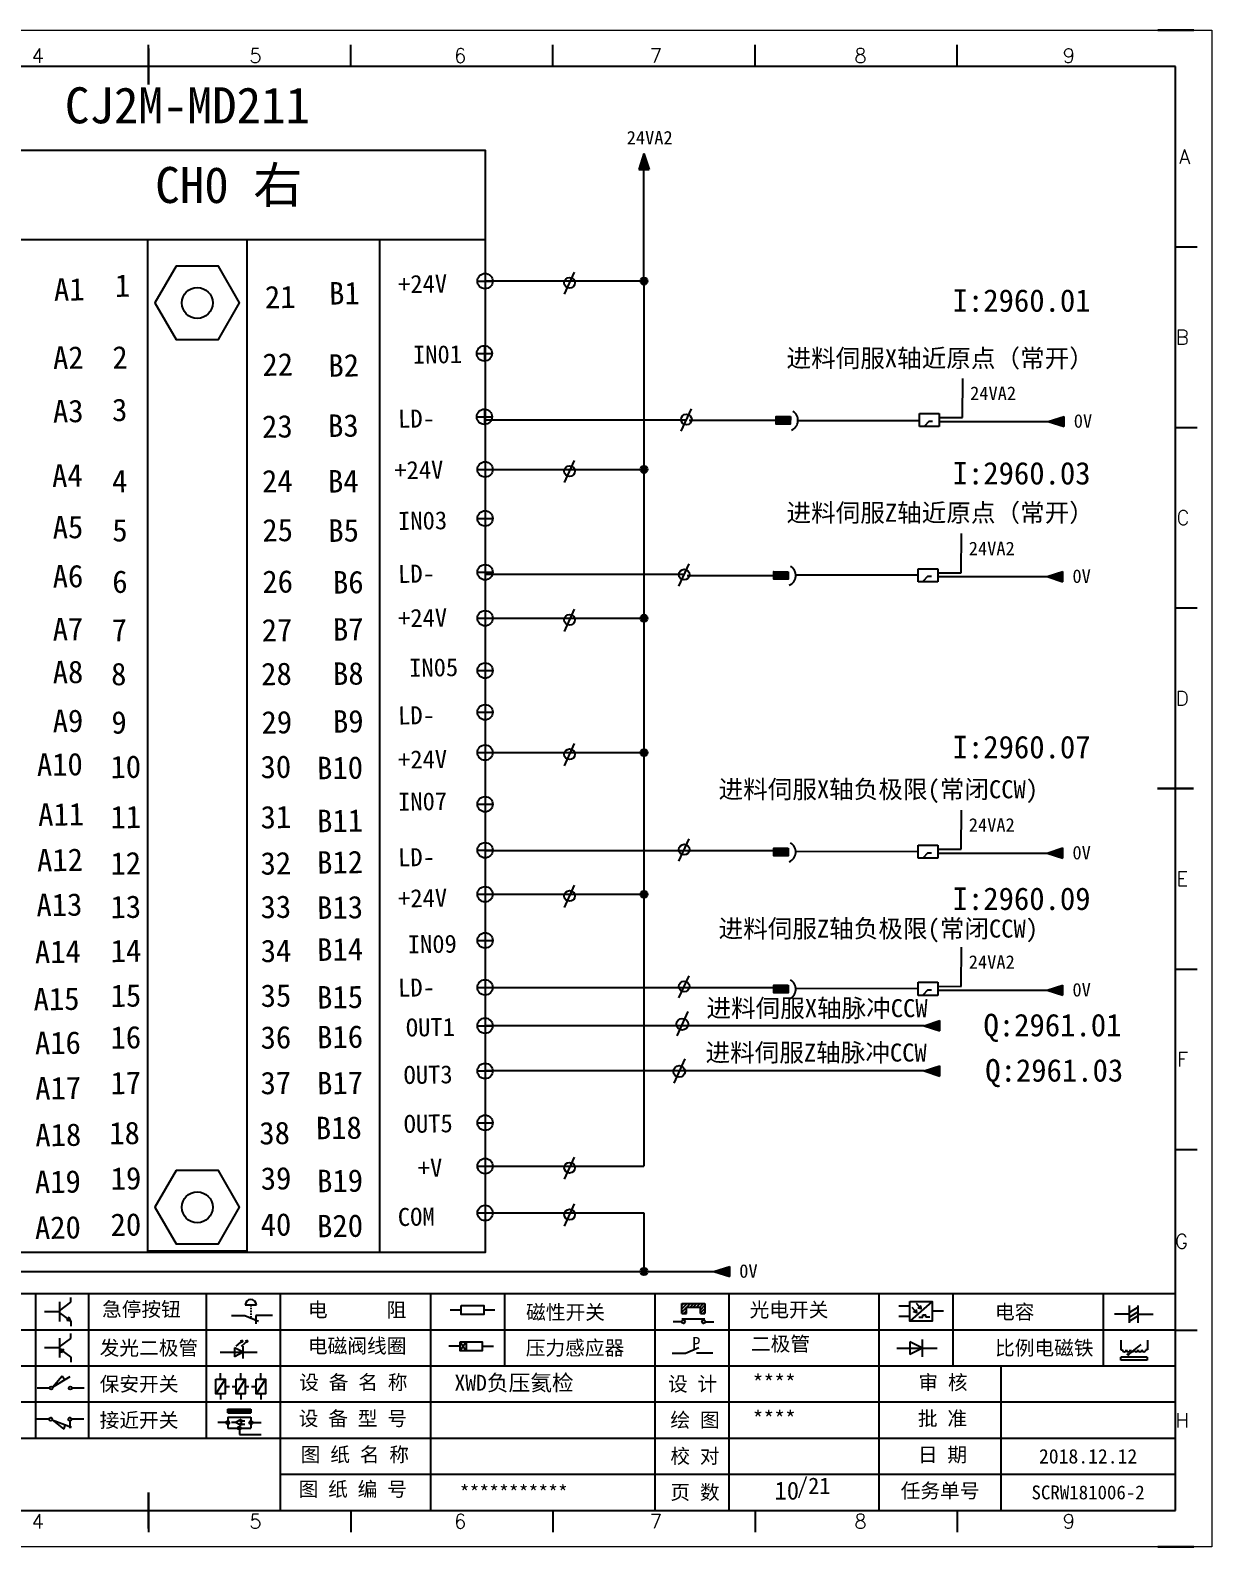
# Model space of a CAD drawing. Header units: millimetres. Extents: x -300 to 4128, y -106 to 2458.
# Drawn here: x 3589.1 to 3752.7, y 1904.7 to 2114.7 of the extents above; entities that cross this region are included whole.
import ezdxf
from ezdxf.enums import TextEntityAlignment as Align

# ---------------------------------------------------------------- set-up
doc = ezdxf.new("R2010")
doc.units = ezdxf.units.MM
doc.linetypes.add('ACAD_ISO02W100', pattern=[15, 12, -3])
for name, color, linetype in [('0 @ 1', 7, 'Continuous'), ('AE_BOR', 1, 'Continuous'), ('SYMS', 7, 'Continuous')]:
    doc.layers.add(name, color=color, linetype=linetype)
doc.styles.add('1', font='', dxfattribs={"height": 3.5})
doc.styles.get("Standard").update_dxf_attribs({"font": ''})
doc.styles.add('WD', font='romans.shx', dxfattribs={"width": 0.8, "bigfont": 'gbcbig.shx'})
doc.styles.add('汉字', font='')
doc.styles.get('1').set_extended_font_data('FangSong_GB2312')
doc.styles.get('Standard').set_extended_font_data('SimSun')
doc.styles.get('汉字').set_extended_font_data('新宋体')

# ---------------------------------------------------------------- blocks, each defined once
blk = doc.blocks.new('磁性开关')
at = {"linetype": 'ByBlock'}
h = blk.add_hatch(dxfattribs=at)
h.set_pattern_fill('ANSI31', color=256, scale=0.1, style=0)
h.paths.add_polyline_path([(-1910.88, -776.69), (-1910.88, -775.29), (-1907.69, -775.29), (-1907.69, -776.69), (-1908.31, -776.69), (-1908.31, -775.79), (-1910.25, -775.79), (-1910.25, -776.69)])
for p, q in [((-1910.88, -776.69), (-1910.88, -775.29)), ((-1910.88, -775.29), (-1907.69, -775.29)), ((-1910.88, -776.69), (-1910.25, -776.69)), ((-1910.25, -776.69), (-1910.25, -775.79)), ((-1910.25, -775.79), (-1908.31, -775.79)), ((-1908.31, -776.69), (-1908.31, -775.79)), ((-1908.31, -776.69), (-1907.69, -776.69)), ((-1907.69, -775.29), (-1907.69, -776.69)), ((-1910.91, -777.81), (-1912.09, -777.81)), ((-1910.88, -777.39), (-1907.69, -777.39)), ((-1907.66, -777.81), (-1906.48, -777.81))]:
    blk.add_line(p, q, dxfattribs=at)
for centre in [(-1910.68, -777.81), (-1907.88, -777.81)]:
    blk.add_circle(centre, 0.225, dxfattribs=at)
blk = doc.blocks.new('光电开关')
at = {"linetype": 'ByBlock'}
h = blk.add_hatch(dxfattribs=at)
h.set_pattern_fill('ANSI31', color=256, scale=0.01, style=0)
h.set_pattern_definition([(45, (0.172267, 0), (-0.0224506403, 0.0224506403), [])])
h.paths.add_polyline_path([(-1882.44, -776.34), (-1882.5, -775.91), (-1882.68, -776.07)])
h.paths.add_polyline_path([(-1882.86, -776.23), (-1882.44, -776.34), (-1882.68, -776.07)])
h.paths.add_polyline_path([(-1883.05, -776.88), (-1883.11, -776.45), (-1883.29, -776.61)])
h.paths.add_polyline_path([(-1883.47, -776.77), (-1883.05, -776.88), (-1883.29, -776.61)])
for p, q in [((-1884.01, -775.96), (-1885.56, -775.96)), ((-1880.91, -775.3), (-1884.01, -778.05)), ((-1883.75, -776.09), (-1883.05, -776.88)), ((-1883.11, -776.45), (-1883.47, -776.77)), ((-1883.05, -776.88), (-1883.47, -776.77)), ((-1883.14, -775.55), (-1882.44, -776.34)), ((-1883.05, -776.88), (-1883.11, -776.45)), ((-1882.5, -775.91), (-1882.86, -776.23)), ((-1882.44, -776.34), (-1882.86, -776.23)), ((-1882.44, -776.34), (-1882.5, -775.91)), ((-1879.37, -776.67), (-1880.91, -776.67)), ((-1884.01, -777.39), (-1885.56, -777.39)), ((-1882.78, -777.47), (-1882.23, -777.47)), ((-1882.23, -777.47), (-1882.23, -777.14)), ((-1882.23, -777.14), (-1881.78, -777.14)), ((-1881.78, -777.47), (-1881.78, -777.14)), ((-1881.23, -777.47), (-1881.78, -777.47))]:
    blk.add_line(p, q, dxfattribs=at)
blk.add_lwpolyline([(-1884.01, -775.3), (-1880.91, -775.3), (-1880.91, -778.05), (-1884.01, -778.05)], close=True, dxfattribs=at)
blk = doc.blocks.new('电磁阀线圈')
at = {"linetype": 'ByBlock'}
for p, q in [((-1854.61, -796.54), (-1856.17, -796.54)), ((-1854.61, -795.92), (-1853.75, -797.16)), ((-1853.75, -795.92), (-1854.61, -797.16)), ((-1853.75, -795.92), (-1853.75, -797.16)), ((-1851.53, -796.54), (-1849.97, -796.54))]:
    blk.add_line(p, q, dxfattribs=at)
blk.add_lwpolyline([(-1854.61, -795.92), (-1851.53, -795.92), (-1851.53, -797.16), (-1854.61, -797.16)], close=True, dxfattribs=at)
blk = doc.blocks.new('压力感应器')
at = {"linetype": 'ByBlock'}
for p, q in [((-1815.59, -777.73), (-1813.71, -776.93)), ((-1817.44, -777.73), (-1815.59, -777.73)), ((-1811.78, -777.73), (-1814.05, -777.73))]:
    blk.add_line(p, q, dxfattribs=at)
at = {"linetype": 'ByBlock', "insert": (-1814.65, -775.48), "char_height": 1.68, "width": 1.2242, "attachment_point": 1}
blk.add_mtext('{\\fNSimSun|b0|i0|c134|p49;P}', dxfattribs=at)
blk = doc.blocks.new('二极管')
at = {"linetype": 'ByBlock'}
for p, q in [((-1787.52, -776.77), (-1781.92, -776.77)), ((-1783.97, -776.77), (-1785.69, -775.9)), ((-1785.69, -775.9), (-1785.69, -777.65)), ((-1783.97, -776.77), (-1785.69, -777.65)), ((-1783.97, -777.99), (-1783.97, -775.56))]:
    blk.add_line(p, q, dxfattribs=at)
blk = doc.blocks.new('NPN三极管')
at = {"linetype": 'ByBlock'}
for p, q in [((-1785.73, -780.61), (-1785.73, -783.32)), ((-1785.73, -781.82), (-1784.15, -780.66)), ((-1784.15, -780.66), (-1784.15, -779.98)), ((-1785.73, -781.97), (-1787.81, -781.97)), ((-1785.73, -782.11), (-1784.15, -783.27)), ((-1784.41, -782.73), (-1784.74, -783.18)), ((-1784.15, -783.27), (-1784.74, -783.18)), ((-1784.15, -783.27), (-1784.41, -782.73)), ((-1784.15, -783.27), (-1784.15, -783.96))]:
    blk.add_line(p, q, dxfattribs=at)
blk = doc.blocks.new('PNP三极管')
at = {"linetype": 'ByBlock'}
for p, q in [((-1784.9, -785.38), (-1784.9, -788.09)), ((-1783.32, -785.43), (-1783.32, -784.75)), ((-1784.9, -786.74), (-1786.98, -786.74)), ((-1784.9, -786.59), (-1783.32, -785.43)), ((-1784.9, -786.88), (-1783.32, -788.04)), ((-1784.9, -786.88), (-1784.31, -786.97)), ((-1784.9, -786.88), (-1784.64, -787.42)), ((-1784.31, -786.97), (-1784.64, -787.42)), ((-1783.32, -788.04), (-1783.32, -788.73))]:
    blk.add_line(p, q, dxfattribs=at)
blk = doc.blocks.new('常开行程开关')
at = {"linetype": 'ByBlock'}
for p, q in [((-1785.89, -792.17), (-1784.52, -790.62)), ((-1785.89, -792.17), (-1783.43, -790.72)), ((-1784.52, -790.62), (-1784.19, -791.17)), ((-1786.29, -792.3), (-1788.01, -792.3)), ((-1781.48, -792.3), (-1783.21, -792.3))]:
    blk.add_line(p, q, dxfattribs=at)
for centre in [(-1786.07, -792.3), (-1783.42, -792.3)]:
    blk.add_circle(centre, 0.219, dxfattribs=at)
blk = doc.blocks.new('常闭行程开关')
at = {"linetype": 'ByBlock'}
for p, q in [((-1786.34, -796.62), (-1788.07, -796.62)), ((-1785.93, -796.72), (-1783.25, -797.7)), ((-1785.93, -796.72), (-1784.3, -798)), ((-1784.3, -798), (-1784.08, -797.4)), ((-1783.48, -796.84), (-1783.48, -797.85)), ((-1781.54, -796.62), (-1783.26, -796.62))]:
    blk.add_line(p, q, dxfattribs=at)
for centre in [(-1786.12, -796.62), (-1783.48, -796.62)]:
    blk.add_circle(centre, 0.219, dxfattribs=at)
blk = doc.blocks.new('电容')
at = {"linetype": 'ByBlock'}
for p, q in [((-1756.08, -782.99), (-1756.08, -780.56)), ((-1754.86, -780.79), (-1756.08, -781.55)), ((-1754.86, -782.99), (-1754.86, -780.56)), ((-1756.08, -781.77), (-1758.13, -781.77)), ((-1754.86, -781.44), (-1756.08, -782.2)), ((-1754.86, -781.99), (-1756.08, -782.75)), ((-1754.86, -781.77), (-1752.81, -781.77))]:
    blk.add_line(p, q, dxfattribs=at)
blk = doc.blocks.new('发光二极管')
at = {"linetype": 'ByBlock'}
for p, q in [((-1755.78, -785.92), (-1754.89, -785.14)), ((-1754.89, -785.14), (-1755.2, -785.22)), ((-1755.2, -785.22), (-1755.01, -785.43)), ((-1755.08, -785.92), (-1754.18, -785.14)), ((-1754.89, -785.14), (-1755.01, -785.43)), ((-1754.18, -785.14), (-1754.49, -785.22)), ((-1754.49, -785.22), (-1754.31, -785.43)), ((-1754.18, -785.14), (-1754.31, -785.43)), ((-1758.01, -786.77), (-1752.89, -786.77)), ((-1754.84, -786.77), (-1756.04, -786.16)), ((-1756.04, -786.16), (-1756.04, -787.39)), ((-1754.84, -786.77), (-1756.04, -787.39)), ((-1754.84, -787.63), (-1754.84, -785.92))]:
    blk.add_line(p, q, dxfattribs=at)
blk = doc.blocks.new('比例电磁阀')
at = {"linetype": 'ByBlock'}
for p, q in [((-1757.26, -775.38), (-1757.26, -776.71)), ((-1757.26, -776.71), (-1757.05, -776.71)), ((-1754.5, -775.98), (-1756.35, -777.44)), ((-1753.58, -776.71), (-1753.8, -776.71)), ((-1753.58, -775.38), (-1753.58, -776.71)), ((-1753.6, -777.73), (-1757.25, -777.73)), ((-1757.25, -778.13), (-1757.25, -777.73)), ((-1753.6, -778.13), (-1757.25, -778.13)), ((-1756.35, -777.44), (-1756.25, -777.25)), ((-1756.35, -777.44), (-1756.15, -777.38)), ((-1756.15, -777.38), (-1756.25, -777.25)), ((-1753.6, -777.73), (-1753.6, -778.13))]:
    blk.add_line(p, q, dxfattribs=at)
for centre in [(-1756.78, -776.71), (-1756.24, -776.71), (-1755.7, -776.71), (-1755.15, -776.71), (-1754.61, -776.71), (-1754.07, -776.71)]:
    blk.add_arc(centre, 0.271, 180, 0, dxfattribs=at)
blk = doc.blocks.new('保安开关')
at = {"linetype": 'ByBlock'}
for p, q in [((-1757.33, -790.79), (-1758.6, -792.81)), ((-1757.96, -790.79), (-1757.96, -789.97)), ((-1754.54, -790.79), (-1755.81, -792.81)), ((-1755.17, -790.79), (-1755.17, -789.97)), ((-1751.75, -790.79), (-1753.02, -792.81)), ((-1752.39, -790.79), (-1752.39, -789.97)), ((-1757.96, -792.81), (-1757.96, -793.62)), ((-1757.33, -791.8), (-1756.72, -791.8)), ((-1756.35, -791.8), (-1755.89, -791.8)), ((-1755.17, -792.81), (-1755.17, -793.62)), ((-1754.52, -791.8), (-1754.06, -791.8)), ((-1753.69, -791.8), (-1753.08, -791.8)), ((-1752.39, -792.81), (-1752.39, -793.62))]:
    blk.add_line(p, q, dxfattribs=at)
for points in [[(-1758.6, -790.79), (-1757.33, -790.79), (-1757.33, -792.81), (-1758.6, -792.81)], [(-1755.81, -790.79), (-1754.54, -790.79), (-1754.54, -792.81), (-1755.81, -792.81)], [(-1753.02, -790.79), (-1751.75, -790.79), (-1751.75, -792.81), (-1753.02, -792.81)]]:
    blk.add_lwpolyline(points, close=True, dxfattribs=at)
blk = doc.blocks.new('接近开关')
at = {"linetype": 'ByBlock'}
h = blk.add_hatch(dxfattribs=at)
h.set_pattern_fill('ANSI31', color=256, scale=0.01, style=0)
h.set_pattern_definition([(45, (-89.131516, -30.795668), (-0.0224506403, 0.0224506403), [])])
h.paths.add_polyline_path([(-1516.96, -1123.35), (-1516.96, -1122.85), (-1513.76, -1122.85), (-1513.76, -1123.35)])
for p, q in [((-1516.96, -1123.35), (-1516.96, -1122.85)), ((-1516.96, -1122.85), (-1513.76, -1122.85)), ((-1516.96, -1123.35), (-1513.76, -1123.35)), ((-1513.76, -1122.85), (-1513.76, -1123.35)), ((-1517.18, -1124.71), (-1518.36, -1124.71)), ((-1516.96, -1123.95), (-1513.76, -1123.95)), ((-1516.96, -1123.95), (-1516.96, -1125.47)), ((-1516.96, -1125.47), (-1513.76, -1125.47)), ((-1515.91, -1124.71), (-1516.45, -1124.71)), ((-1515.11, -1124.31), (-1515.91, -1124.71)), ((-1515.11, -1125.11), (-1515.91, -1124.71)), ((-1515.33, -1124.53), (-1515.17, -1124.53)), ((-1515.33, -1124.88), (-1515.17, -1124.88)), ((-1515.25, -1124.45), (-1515.25, -1124.61)), ((-1515.11, -1124.31), (-1515.11, -1125.11)), ((-1515.11, -1124.48), (-1514.58, -1124.48)), ((-1515.11, -1124.94), (-1514.58, -1124.94)), ((-1513.76, -1123.95), (-1513.76, -1125.47)), ((-1513.54, -1124.71), (-1512.36, -1124.71)), ((-1515.36, -1125.69), (-1515.36, -1126.36)), ((-1515.36, -1126.36), (-1512.36, -1126.36))]:
    blk.add_line(p, q, dxfattribs=at)
for centre in [(-1516.96, -1124.71), (-1515.36, -1125.47), (-1513.76, -1124.71)]:
    blk.add_circle(centre, 0.225, dxfattribs=at)
blk = doc.blocks.new('电阻')
at = {"linetype": 'ByBlock'}
for p, q in [((-3.09, 0), (-1.57, 0)), ((1.57, 0), (3.09, 0))]:
    blk.add_line(p, q, dxfattribs=at)
blk.add_lwpolyline([(-1.57, 0.63), (1.57, 0.63), (1.57, -0.63), (-1.57, -0.63)], close=True, dxfattribs=at)
blk = doc.blocks.new('急停按钮')
at = {"linetype": 'ByBlock'}
for p, q in [((-1.86, 0), (0, 0)), ((0, 0), (1.88, -0.81)), ((0.06, 1.45), (1.61, 1.45)), ((0.83, 1.45), (0.83, 1.24)), ((0.83, 1.07), (0.83, 0.85)), ((0.83, 0.68), (0.83, 0.47)), ((0.83, 0.29), (0.83, 0.08)), ((3.81, 0), (1.54, 0)), ((1.54, 0), (1.54, -1.15)), ((0.83, -0.09), (0.83, -0.24))]:
    blk.add_line(p, q, dxfattribs=at)
blk.add_arc((0.83, 1.45), 0.774, 0, 180)
blk = doc.blocks.new('电控横A4')
at = {"color": 7}
for p, q in [((292, -5), (5, -5)), ((292, -205), (292, -5)), ((10.03, -205), (289.53, -205)), ((130.8, -205), (190.75, -205)), ((190.75, -205), (259.54, -205))]:
    blk.add_line(p, q, dxfattribs=at)
at = {"color": 7, "linetype": 'ByBlock'}
for p, q in [((292, -175), (5, -175)), ((292, -180), (5, -180)), ((292, -185), (5, -185)), ((292, -190), (5, -190)), ((292, -195), (5, -195)), ((292, -200), (168.03, -200))]:
    blk.add_line(p, q, dxfattribs=at)
at = {"color": 7, "lineweight": -2}
for p, q in [((134.12, -175), (134.12, -195)), ((141.48, -175), (141.48, -195)), ((157.79, -175), (157.79, -195)), ((168.03, -175), (168.03, -204.92)), ((188.84, -175), (188.84, -185)), ((199.08, -175), (199.08, -185)), ((219.89, -175), (219.89, -185)), ((230.12, -175), (230.12, -185)), ((250.93, -175), (250.93, -185)), ((261.17, -175), (261.17, -185)), ((281.98, -175), (281.98, -185)), ((188.84, -185), (188.84, -204.92)), ((219.89, -185), (219.89, -205)), ((230.12, -185), (230.12, -205)), ((250.93, -185), (250.93, -205)), ((267.79, -185), (267.79, -205))]:
    blk.add_line(p, q, dxfattribs=at)
at = {"color": 7, "ltscale": 2}
for p, q in [((292, -205), (292, -183.55)), ((259.54, -205), (289.53, -205)), ((259.54, -205), (292, -205))]:
    blk.add_line(p, q, dxfattribs=at)
at = {"layer": 'AE_BOR', "color": 7, "lineweight": 15}
for p, q in [((0, 0), (297, 0)), ((297, 0), (297, -210)), ((297, -210), (0, -210))]:
    blk.add_line(p, q, dxfattribs=at)
at = {"layer": 'AE_BOR', "color": 7}
for p, q in [((149.78, -5), (149.78, -2)), ((177.78, -5), (177.78, -2)), ((205.78, -5), (205.78, -2)), ((233.78, -5), (233.78, -2)), ((261.78, -5), (261.78, -2)), ((292, -30), (295, -30)), ((292, -55), (295, -55)), ((292, -80), (295, -80)), ((292, -130), (295, -130)), ((292, -155), (295, -155)), ((292, -180), (295, -180)), ((149.78, -205), (149.78, -208)), ((177.78, -205), (177.78, -208)), ((205.78, -205), (205.78, -208)), ((233.78, -205), (233.78, -208)), ((261.78, -205), (261.78, -208))]:
    blk.add_line(p, q, dxfattribs=at)
at = {"layer": 'AE_BOR', "color": 7, "lineweight": 30}
for p, q in [((294.53, 0), (289.53, 0)), ((149.78, -7.5), (149.78, -2.5)), ((289.5, -105), (294.5, -105)), ((149.78, -202.5), (149.78, -207.5)), ((149.78, -205), (149.78, -207.5)), ((294.53, -210), (289.53, -210))]:
    blk.add_line(p, q, dxfattribs=at)
at = {"color": 7, "linetype": 'ByBlock'}
for name, p in [('NPN三极管', (1923.2, 604.5)), ('磁性开关', (2134.53, 598.96)), ('光电开关', (2139.22, 599.27)), ('电容', (2041.69, 603.98)), ('PNP三极管', (1922.37, 604.27)), ('发光二极管', (1917.72, 603.69)), ('电磁阀线圈', (2047.53, 614.3)), ('压力感应器', (2039.72, 594.52)), ('二极管', (2040.91, 594.27)), ('比例电磁阀', (2041.69, 593.98)), ('常开行程开关', (1922.37, 604.27)), ('保安开关', (1917.72, 603.98)), ('接近开关', (1677.72, 931.9)), ('常闭行程开关', (1922.37, 604.27))]:
    blk.add_blockref(name, p, dxfattribs=at)
at = {"color": 7}
for name, p in [('急停按钮', (163.12, -177.98)), ('电阻', (194.66, -177.22))]:
    blk.add_blockref(name, p, dxfattribs=at)
at = {"color": 7, "char_height": 2, "attachment_point": 1, "style": '汉字'}
for s, insert in [('{\\fKaiTi_GB2312|b0|i0|c134|p49;急停按钮}', (143.35, -176.12)), ('{\\fKaiTi_GB2312|b0|i0|c134|p49;电      阻}', (171.86, -176.19)), ('{\\fKaiTi_GB2312|b0|i0|c134|p49;磁性开关}', (202.07, -176.53)), ('{\\fKaiTi_GB2312|b0|i0|c134|p49;光电开关}', (233.02, -176.19)), ('{\\fKaiTi_GB2312|b0|i0|c134|p49;电容}', (267, -176.48)), ('{\\fKaiTi_GB2312|b0|i0|c134|p49;发光二极管}', (143.02, -181.48)), ('{\\fKaiTi_GB2312|b0|i0|c134|p49;电磁阀线圈}', (171.86, -181.19)), ('{\\fKaiTi_GB2312|b0|i0|c134|p49;压力感应器}', (202.02, -181.47)), ('{\\fKaiTi_GB2312|b0|i0|c134|p49;二极管}', (233.2, -180.91)), ('{\\fKaiTi_GB2312|b0|i0|c134|p49;比例电磁铁}', (267, -181.48)), ('{\\fKaiTi_GB2312|b0|i0|c134|p49;保安开关}', (143.02, -186.48)), ('{\\fKaiTi_GB2312|b0|i0|c134|p0;设 备 名 称}', (170.65, -186.24)), ('{\\fKaiTi_GB2312|b0|i0|c134|p0;设 计}', (221.72, -186.46)), ('{\\fKaiTi_GB2312|b0|i0|c134|p0;审 核}', (256.39, -186.25)), ('{\\fKaiTi_GB2312|b0|i0|c134|p0;设 备 型 号}', (170.58, -191.24)), ('{\\fKaiTi_GB2312|b0|i0|c134|p0;批 准}', (256.32, -191.25)), ('{\\fKaiTi_GB2312|b0|i0|c134|p49;接近开关}', (143.02, -191.48)), ('{\\fKaiTi_GB2312|b0|i0|c134|p0;绘 图}', (222.05, -191.46)), ('{\\fKaiTi_GB2312|b0|i0|c134|p0;图 纸 名 称}', (170.86, -196.24)), ('{\\fKaiTi_GB2312|b0|i0|c134|p0;校 对}', (222.05, -196.46)), ('{\\fKaiTi_GB2312|b0|i0|c134|p0;日 期}', (256.32, -196.25)), ('{\\fKaiTi_GB2312|b0|i0|c134|p0;图 纸 编 号}', (170.57, -201.03)), ('{\\fKaiTi_GB2312|b0|i0|c134|p0;页 数}', (222.05, -201.46)), ('{\\fKaiTi_GB2312|b0|i0|c134|p0;任务单号}', (253.94, -201.25))]:
    blk.add_mtext(s, dxfattribs=dict(at, insert=insert))
at = {"color": 7}
for s, insert, char_height, width, attachment_point in [('{\\fKaiTi_GB2312|b0|i0|c134|p49;XWD负压氦检}', (192.15, -186.2), 2.2, 26.5767, 1), ('{\\fKaiTi_GB2312|b0|i0|c134|p49;****}', (233.43, -186.2), 2.2, 15.3175, 1), ('{\\fKaiTi_GB2312|b0|i0|c134|p49;****}', (233.43, -191.2), 2.2, 15.3175, 1), ('\\pxqc;{\\fKaiTi_GB2312|b0|i0|c134|p49;2018.12.12}', (279.89, -197.5), 2, 24.2172, 5), ('\\pxqc;{\\fKaiTi_GB2312|b0|i0|c134|p49;SCRW181006-2}', (279.89, -202.5), 1.92, 24.2172, 5)]:
    blk.add_mtext(s, dxfattribs=dict(at, insert=insert, char_height=char_height, width=width, attachment_point=attachment_point))
at = {"color": 7, "lineweight": -2, "insert": (200.36, -202.5), "char_height": 2, "width": 31.0482, "attachment_point": 5}
blk.add_mtext('\\pxqc;{\\f宋体|b0|i0|c134|p2;\\C256;***********}', dxfattribs=at)
at = {"color": 7, "linetype": 'ByBlock', "lineweight": -2, "insert": (242.64, -201.84), "char_height": 4.2689, "width": 20.8102, "attachment_point": 5}
blk.add_mtext('\\pxql;  {\\H0.53119x; /21}', dxfattribs=at)
at = {"layer": 'AE_BOR', "color": 7, "style": 'WD'}
for s, p in [('4', (134.45, -4.5)), ('5', (164.59, -4.5)), ('6', (192.94, -4.5)), ('7', (220.04, -4.5)), ('8', (248.37, -4.5)), ('9', (277.23, -4.5)), ('4', (134.45, -207.5)), ('5', (164.59, -207.5)), ('6', (192.94, -207.5)), ('7', (220.04, -207.5)), ('8', (248.37, -207.5)), ('9', (277.23, -207.5))]:
    blk.add_text(s, height=2, dxfattribs=at).set_placement(p, align=Align.CENTER)
for s, p in [('A', (294.03, -17.5)), ('B', (293.84, -42.5)), ('C', (293.93, -67.5)), ('D', (293.84, -92.5)), ('E', (293.74, -117.5)), ('F', (293.74, -142.5)), ('F', (293.74, -142.5)), ('G', (293.74, -167.72)), ('H', (293.84, -192.5))]:
    blk.add_text(s, height=2, dxfattribs=at).set_placement(p, align=Align.MIDDLE_RIGHT)
blk = doc.blocks.new('接头')
blk.add_hatch(color=7).paths.add_polyline_path([(1.84, -1.21), (1.84, -4.61), (3.67, -4.61), (3.67, -1.21)])
at = {"color": 5}
blk.add_lwpolyline([(1.84, -1.21), (3.67, -1.21), (3.67, -4.61), (1.84, -4.61)], close=True, dxfattribs=at)
at = {"color": 7}
blk.add_arc((2.76, -1.9), 2.53, 22.0799, 150, dxfattribs=at)

msp = doc.modelspace()

# ---------------------------------------------------------------- hatches: boundary and pattern name
for points in [[(3673.375, 2095.407), (3674.082, 2097.615), (3674.789, 2095.407)], [(3674.573, 2079.949, 1), (3673.591, 2079.949, 1)], [(3730.073, 2060.511), (3732.281, 2059.803), (3732.281, 2061.218)], [(3674.573, 2053.86, 1), (3673.591, 2053.86, 1)], [(3729.89, 2039.019), (3732.097, 2038.312), (3732.097, 2039.727)], [(3674.573, 2033.264, 1), (3673.591, 2033.264, 1)], [(3674.573, 2014.645, 1), (3673.591, 2014.645, 1)], [(3729.89, 2000.73), (3732.097, 2000.022), (3732.097, 2001.437)], [(3674.573, 1995.023, 1), (3673.591, 1995.023, 1)], [(3729.89, 1981.742), (3732.097, 1981.035), (3732.097, 1982.45)], [(3712.863, 1976.824), (3715.071, 1976.117), (3715.071, 1977.531)], [(3712.863, 1970.553), (3715.071, 1969.845), (3715.071, 1971.26)], [(3674.573, 1942.785, 1), (3673.591, 1942.785, 1)], [(3683.75, 1942.785), (3685.957, 1942.077), (3685.957, 1943.492)]]:
    msp.add_hatch(color=7).paths.add_polyline_path(points)

# ---------------------------------------------------------------- linework, layer by layer
at = {"color": 7}
for p, q in [((3674.082, 2097.615), (3673.375, 2095.407)), ((3674.082, 2097.615), (3674.789, 2095.407)), ((3673.375, 2095.407), (3674.789, 2095.407)), ((3674.082, 2079.949), (3674.082, 2095.407)), ((3569.801, 2085.693), (3652.075, 2085.693)), ((3663.057, 2078.123), (3664.474, 2081.189)), ((3674.082, 2079.949), (3652.075, 2079.942)), ((3674.082, 2079.949), (3674.082, 2053.86)), ((3679.226, 2059.185), (3680.643, 2062.251)), ((3651.981, 2060.747), (3679.948, 2060.747)), ((3680.342, 2060.697), (3692.385, 2060.697)), ((3695.411, 2060.632), (3712.222, 2060.632)), ((3712.222, 2059.801), (3712.227, 2061.612)), ((3712.227, 2061.612), (3714.94, 2061.605)), ((3714.94, 2061.605), (3714.935, 2059.794)), ((3714.937, 2060.511), (3730.073, 2060.511)), ((3730.073, 2060.511), (3732.281, 2061.218)), ((3730.073, 2060.511), (3732.281, 2059.803)), ((3732.281, 2059.803), (3732.281, 2061.218)), ((3714.935, 2059.794), (3712.222, 2059.801)), ((3652.075, 2053.86), (3674.082, 2053.86)), ((3663.057, 2052.037), (3664.474, 2055.103)), ((3674.082, 2053.86), (3674.082, 1957.388)), ((3652.075, 2039.374), (3679.687, 2039.374)), ((3678.918, 2037.71), (3680.335, 2040.776)), ((3680.063, 2039.198), (3692.077, 2039.198)), ((3712.041, 2039.213), (3695.102, 2039.243)), ((3712.039, 2038.308), (3712.043, 2040.118)), ((3712.043, 2040.118), (3714.756, 2040.111)), ((3714.756, 2040.111), (3714.751, 2038.301)), ((3729.89, 2039.019), (3732.097, 2039.727)), ((3732.097, 2038.312), (3732.097, 2039.727)), ((3714.751, 2038.301), (3712.039, 2038.308)), ((3714.753, 2039.019), (3729.89, 2039.019)), ((3729.89, 2039.019), (3732.097, 2038.312)), ((3663.057, 2031.441), (3664.474, 2034.507)), ((3674.082, 2033.264), (3674.082, 2033.264)), ((3663.057, 2012.822), (3664.474, 2015.888)), ((3674.082, 2014.645), (3674.082, 2014.645)), ((3678.918, 1999.619), (3680.335, 2002.685)), ((3712.039, 2000.018), (3712.043, 2001.829)), ((3712.043, 2001.829), (3714.756, 2001.821)), ((3714.756, 2001.821), (3714.751, 2000.011)), ((3729.89, 2000.73), (3732.097, 2001.437)), ((3732.097, 2000.022), (3732.097, 2001.437)), ((3652.075, 2001.084), (3692.082, 2001.084)), ((3712.041, 2000.923), (3695.102, 2000.953)), ((3714.751, 2000.011), (3712.039, 2000.018)), ((3714.753, 2000.73), (3729.89, 2000.73)), ((3729.89, 2000.73), (3732.097, 2000.022)), ((3663.057, 1993.2), (3664.474, 1996.266)), ((3674.082, 1995.023), (3674.082, 1995.023)), ((3678.918, 1980.671), (3680.335, 1983.737)), ((3712.039, 1981.031), (3712.043, 1982.841)), ((3712.043, 1982.841), (3714.756, 1982.834)), ((3714.756, 1982.834), (3714.751, 1981.024)), ((3729.89, 1981.742), (3732.097, 1982.45)), ((3732.097, 1981.035), (3732.097, 1982.45)), ((3652.075, 1982.097), (3692.082, 1982.097)), ((3712.041, 1981.936), (3695.102, 1981.966)), ((3714.751, 1981.024), (3712.039, 1981.031)), ((3714.753, 1981.742), (3729.89, 1981.742)), ((3729.89, 1981.742), (3732.097, 1981.035)), ((3680.16, 1978.776), (3678.653, 1975.404)), ((3712.863, 1976.824), (3652.075, 1976.824)), ((3712.863, 1976.824), (3715.071, 1977.531)), ((3712.863, 1976.824), (3715.071, 1976.117)), ((3715.071, 1976.117), (3715.071, 1977.531)), ((3679.726, 1972.233), (3678.22, 1968.861)), ((3712.863, 1970.553), (3652.075, 1970.553)), ((3712.863, 1970.553), (3715.071, 1971.26)), ((3712.863, 1970.553), (3715.071, 1969.845)), ((3715.071, 1969.845), (3715.071, 1971.26)), ((3652.089, 1957.388), (3674.082, 1957.388)), ((3663.064, 1955.565), (3664.481, 1958.631)), ((3663.064, 1949.069), (3664.481, 1952.135)), ((3652.075, 1950.892), (3674.082, 1950.892)), ((3674.082, 1950.892), (3674.082, 1942.785)), ((3674.082, 1942.785), (3674.082, 1942.785)), ((3683.75, 1942.785), (3685.957, 1943.492)), ((3683.75, 1942.785), (3685.957, 1942.077)), ((3685.957, 1942.077), (3685.957, 1943.492))]:
    msp.add_line(p, q, dxfattribs=at)
at = {"color": 7, "lineweight": -3}
for p, q in [((3637.447, 2085.693), (3637.447, 1945.407)), ((3651.015, 2079.942), (3653.135, 2079.942)), ((3652.075, 2081.002), (3652.075, 2078.882)), ((3651.981, 2070.998), (3651.981, 2068.878)), ((3650.921, 2069.938), (3653.041, 2069.938)), ((3651.981, 2062.22), (3651.981, 2060.1)), ((3650.921, 2061.16), (3653.041, 2061.16)), ((3651.015, 2053.86), (3653.135, 2053.86)), ((3652.075, 2054.92), (3652.075, 2052.8)), ((3652.075, 2048.139), (3652.075, 2046.019)), ((3651.015, 2047.079), (3653.135, 2047.079)), ((3651.015, 2039.626), (3653.135, 2039.626)), ((3652.075, 2040.686), (3652.075, 2038.566)), ((3651.015, 2033.264), (3653.135, 2033.264)), ((3652.075, 2034.324), (3652.075, 2032.204)), ((3652.075, 2033.264), (3674.082, 2033.264)), ((3652.075, 2027.07), (3652.075, 2024.95)), ((3651.015, 2026.01), (3653.135, 2026.01)), ((3651.015, 2020.244), (3653.135, 2020.244)), ((3652.075, 2021.304), (3652.075, 2019.184)), ((3651.015, 2014.645), (3653.135, 2014.645)), ((3652.075, 2015.705), (3652.075, 2013.585)), ((3652.075, 2014.645), (3674.082, 2014.645)), ((3652.075, 2008.554), (3652.075, 2006.434)), ((3651.015, 2007.494), (3653.135, 2007.494)), ((3652.075, 2002.191), (3652.075, 2000.071)), ((3651.015, 2001.131), (3653.135, 2001.131)), ((3651.015, 1995.023), (3653.135, 1995.023)), ((3652.075, 1996.083), (3652.075, 1993.963)), ((3652.075, 1995.023), (3674.082, 1995.023)), ((3652.075, 1989.687), (3652.075, 1987.567)), ((3651.015, 1988.627), (3653.135, 1988.627)), ((3652.075, 1983.197), (3652.075, 1981.077)), ((3651.015, 1982.137), (3653.135, 1982.137)), ((3651.015, 1976.824), (3653.135, 1976.824)), ((3652.075, 1977.884), (3652.075, 1975.764)), ((3651.015, 1970.553), (3653.135, 1970.553)), ((3652.075, 1971.613), (3652.075, 1969.493)), ((3652.075, 1964.441), (3652.075, 1962.321)), ((3651.015, 1963.381), (3653.135, 1963.381)), ((3651.029, 1957.388), (3653.149, 1957.388)), ((3652.089, 1958.448), (3652.089, 1956.328)), ((3652.089, 1951.952), (3652.089, 1949.832)), ((3651.029, 1950.892), (3653.149, 1950.892)), ((3549.414, 1942.785), (3683.75, 1942.785))]:
    msp.add_line(p, q, dxfattribs=at)
at = {"color": 7, "linetype": 'ACAD_ISO02W100'}
for p, q in [((3718.197, 2061.047), (3718.212, 2066.478)), ((3713.533, 2060.514), (3712.914, 2059.875)), ((3714.057, 2060.513), (3713.533, 2060.514)), ((3714.938, 2061.055), (3718.197, 2061.047)), ((3718.014, 2039.553), (3718.028, 2044.984)), ((3714.755, 2039.562), (3718.014, 2039.553)), ((3713.35, 2039.021), (3712.73, 2038.382)), ((3713.874, 2039.019), (3713.35, 2039.021)), ((3718.014, 2001.263), (3718.028, 2006.694)), ((3713.35, 2000.731), (3712.73, 2000.092)), ((3713.874, 2000.73), (3713.35, 2000.731)), ((3714.755, 2001.272), (3718.014, 2001.263)), ((3718.014, 1982.276), (3718.028, 1987.707)), ((3713.35, 1981.744), (3712.73, 1981.105)), ((3713.874, 1981.742), (3713.35, 1981.744)), ((3714.755, 1982.285), (3718.014, 1982.276))]:
    msp.add_line(p, q, dxfattribs=at)
at = {"color": 7}
for points in [[(3569.801, 2098.076), (3652.075, 2098.076), (3652.075, 1945.407), (3569.801, 1945.407)], [(3605.382, 2085.693), (3619.08, 2085.693), (3619.08, 1945.603), (3605.382, 1945.603)], [(3609.295, 2081.994), (3606.363, 2076.917), (3609.295, 2071.839), (3615.158, 2071.839), (3618.09, 2076.917), (3615.158, 2081.994)], [(3609.295, 1956.755), (3606.363, 1951.677), (3609.295, 1946.6), (3615.158, 1946.6), (3618.09, 1951.677), (3615.158, 1956.755)]]:
    msp.add_lwpolyline(points, close=True, dxfattribs=at)
for centre, radius in [((3612.226, 2076.917), 2.142), ((3663.779, 2079.712), 0.738), ((3674.082, 2079.949), 0.491), ((3679.948, 2060.775), 0.738), ((3663.779, 2053.627), 0.738), ((3674.082, 2053.86), 0.491), ((3679.639, 2039.3), 0.738), ((3663.779, 2033.031), 0.738), ((3674.082, 2033.264), 0.491), ((3663.779, 2014.412), 0.738), ((3674.082, 2014.645), 0.491), ((3679.639, 2001.209), 0.738), ((3663.779, 1994.79), 0.738), ((3674.082, 1995.023), 0.491), ((3679.639, 1982.261), 0.738), ((3679.393, 1977.028), 0.807), ((3678.959, 1970.485), 0.807), ((3663.786, 1957.155), 0.738), ((3612.226, 1951.677), 2.142), ((3663.786, 1950.659), 0.738), ((3674.082, 1942.785), 0.491)]:
    msp.add_circle(centre, radius, dxfattribs=at)
at = {"color": 7, "lineweight": -3}
for centre in [(3652.075, 2079.942), (3651.981, 2069.938), (3651.981, 2061.16), (3652.075, 2053.86), (3652.075, 2047.079), (3652.075, 2039.626), (3652.075, 2033.264), (3652.075, 2026.01), (3652.075, 2020.244), (3652.075, 2014.645), (3652.075, 2007.494), (3652.075, 2001.131), (3652.075, 1995.023), (3652.075, 1988.627), (3652.075, 1982.137), (3652.075, 1976.824), (3652.075, 1970.553), (3652.075, 1963.381), (3652.089, 1957.388), (3652.089, 1950.892)]:
    msp.add_circle(centre, 1.06, dxfattribs=at)

# ---------------------------------------------------------------- block references
msp.add_blockref('电控横A4', (3455.691, 2114.677))
at = {"layer": 'SYMS', "color": 7, "xscale": 0.5760000000000726, "yscale": 0.5760000000000726, "zscale": 0.5760000000000726, "rotation": 269.6005996228242}
for p in [(3695.055, 2062.233), (3694.747, 2040.758), (3694.747, 2002.468), (3694.747, 1983.481)]:
    msp.add_blockref('接头', p, dxfattribs=at)

# ---------------------------------------------------------------- texts
msp.add_text('10', height=2.5).set_placement((3692.159, 1911.188))
at = {"insert": (3593.896, 2106.788), "char_height": 4.992, "width": 58.26891, "attachment_point": 1}
msp.add_mtext('{\\fFangSong|b0|i0|c134|p49;CJ2M-MD211}', dxfattribs=at)
at = {"color": 7, "attachment_point": 1}
for s, insert, char_height, width in [('24VA2', (3671.69, 2100.744), 1.872, 5.65965), ('{\\fFangSong|b0|i0|c134|p49;CH0 右}', (3606.4, 2095.751), 4.992, 58.26891), ('I:2960.01', (3716.82, 2078.82), 3.12, 17.66636), ('进料伺服X轴近原点（常开）', (3693.822, 2070.516), 2.496, 50.85842), ('{\\fSimSun|b0|i0|c134|p2;24VA2}', (3719.242, 2065.348), 1.872, 6.81779), ('0V', (3733.595, 2061.512), 1.872, 6.81779), ('I:2960.03', (3716.82, 2054.9), 3.12, 17.66636), ('{\\fSimSun|b0|i0|c134|p2;进料伺服Z轴近原点（常开）}', (3693.822, 2049.111), 2.496, 49.22888), ('{\\fSimSun|b0|i0|c134|p2;24VA2}', (3719.058, 2043.854), 1.872, 6.81779), ('0V', (3733.412, 2040.021), 1.872, 6.81779), ('I:2960.07', (3716.82, 2016.979), 3.12, 17.66636), ('{进料伺服X轴负极限\\fSimSun|b0|i0|c0|p2;(\\fSimSun|b0|i0|c134|p2;常闭\\fSimSun|b0|i0|c0|p2;CCW)}', (3684.414, 2010.816), 2.496, 51.33534), ('{\\fSimSun|b0|i0|c134|p2;24VA2}', (3719.058, 2005.564), 1.872, 6.81779), ('0V', (3733.412, 2001.731), 1.872, 6.81779), ('I:2960.09', (3716.82, 1995.977), 3.12, 17.66636), ('{\\fSimSun|b0|i0|c134|p2;进料伺服Z轴负极限(常闭CCW)}', (3684.414, 1991.525), 2.496, 51.33534), ('{\\fSimSun|b0|i0|c134|p2;24VA2}', (3719.058, 1986.577), 1.872, 6.81779), ('0V', (3733.412, 1982.744), 1.872, 6.81779), ('{\\fSimSun|b0|i0|c134|p2;进料伺服X轴脉冲CCW}', (3682.733, 1980.504), 2.496, 33.10013), ('Q:2961.01', (3721.098, 1978.475), 3.12, 17.66636), ('{\\fSimSun|b0|i0|c134|p2;进料伺服Z轴脉冲CCW}', (3682.61, 1974.355), 2.496, 33.07272), ('Q:2961.03', (3721.34, 1972.203), 3.12, 17.66636), ('0V', (3687.271, 1943.786), 1.872, 6.81779)]:
    msp.add_mtext(s, dxfattribs=dict(at, insert=insert, char_height=char_height, width=width))
at = {"char_height": 3.12, "width": 5.83785, "attachment_point": 1, "rotation": 0.91211, "style": '1'}
for s, insert in [('{\\fSimSun|b0|i0|c134|p2;A1}', (3592.349, 2080.33)), ('{\\fFangSong|b0|i0|c134|p49;B1}', (3630.452, 2079.805)), ('{\\fSimSun|b0|i0|c134|p2;A2}', (3592.218, 2070.878)), ('{\\fSimSun|b0|i0|c134|p2;B2}', (3630.358, 2069.801)), ('{\\fFangSong|b0|i0|c134|p49;A3}', (3592.208, 2063.472)), ('{\\fFangSong|b0|i0|c134|p49;A4}', (3592.082, 2054.542)), ('{\\fSimSun|b0|i0|c134|p2;B4}', (3630.301, 2053.766)), ('{\\fFangSong|b0|i0|c134|p49;A5}', (3592.171, 2047.399)), ('{\\fSimSun|b0|i0|c134|p2;B5}', (3630.345, 2046.942)), ('{\\fFangSong|b0|i0|c134|p49;A6}', (3592.171, 2040.605)), ('{\\fSimSun|b0|i0|c134|p2;B6}', (3630.989, 2039.777)), ('{\\fFangSong|b0|i0|c134|p49;A7}', (3592.171, 2033.277)), ('{\\fSimSun|b0|i0|c134|p2;B7}', (3630.989, 2033.251)), ('{\\fFangSong|b0|i0|c134|p49;A8}', (3592.171, 2027.339)), ('{\\fSimSun|b0|i0|c134|p2;B8}', (3630.989, 2027.126)), ('{\\fFangSong|b0|i0|c134|p49;A9}', (3592.171, 2020.574)), ('{\\fSimSun|b0|i0|c134|p2;B9}', (3630.989, 2020.512)), ('{\\fFangSong|b0|i0|c134|p49;A10}', (3589.983, 2014.53)), ('{\\fSimSun|b0|i0|c134|p2;B10}', (3628.79, 2014.057)), ('{\\fFangSong|b0|i0|c134|p49;A11}', (3590.159, 2007.612)), ('{\\fSimSun|b0|i0|c134|p2;B11}', (3628.79, 2006.728)), ('{\\fFangSong|b0|i0|c134|p49;A12}', (3590.008, 2001.298)), ('{\\fSimSun|b0|i0|c134|p2;B12}', (3628.79, 2000.981)), ('{\\fFangSong|b0|i0|c134|p49;A13}', (3589.921, 1995.09)), ('{\\fSimSun|b0|i0|c134|p2;B13}', (3628.79, 1994.726)), ('{\\fSimSun|b0|i0|c134|p2;B14}', (3628.79, 1988.912)), ('{\\fFangSong|b0|i0|c134|p49;A14}', (3589.712, 1988.583)), ('{\\fFangSong|b0|i0|c134|p49;A15}', (3589.525, 1982.048)), ('{\\fSimSun|b0|i0|c134|p2;B15}', (3628.79, 1982.306)), ('{\\fSimSun|b0|i0|c134|p2;B16}', (3628.79, 1976.793)), ('{\\fFangSong|b0|i0|c134|p49;A16}', (3589.712, 1975.968)), ('{\\fSimSun|b0|i0|c134|p2;B17}', (3628.79, 1970.416)), ('{\\fFangSong|b0|i0|c134|p49;A17}', (3589.754, 1969.694)), ('{\\fSimSun|b0|i0|c134|p2;B18}', (3628.615, 1964.2)), ('{\\fFangSong|b0|i0|c134|p49;A18}', (3589.766, 1963.219)), ('{\\fFangSong|b0|i0|c134|p49;A19}', (3589.712, 1956.737)), ('{\\fSimSun|b0|i0|c134|p2;B19}', (3628.79, 1956.864)), ('{\\fFangSong|b0|i0|c134|p49;A20}', (3589.712, 1950.387)), ('{\\fSimSun|b0|i0|c134|p2;B20}', (3628.79, 1950.619))]:
    msp.add_mtext(s, dxfattribs=dict(at, insert=insert))
at = {"color": 7, "width": 5.83785, "attachment_point": 1, "rotation": 0.91211, "style": '1'}
for s, insert, char_height in [('{\\fSimSun|b0|i0|c134|p2;1}', (3600.783, 2080.874), 3.12), ('{\\fSimSun|b0|i0|c134|p2;21}', (3621.562, 2079.277), 3.12), ('+24V', (3640.012, 2080.76), 2.496), ('{\\fSimSun|b0|i0|c134|p2;2}', (3600.444, 2070.929), 3.12), ('IN01', (3642.07, 2070.993), 2.496), ('{\\fSimSun|b0|i0|c134|p2;22}', (3621.222, 2069.93), 3.12), ('{\\fSimSun|b0|i0|c134|p2;3}', (3600.393, 2063.659), 3.12), ('{\\fSimSun|b0|i0|c134|p2;23}', (3621.172, 2061.352), 3.12), ('+24V', (3639.486, 2054.991), 2.496), ('{\\fSimSun|b0|i0|c134|p2;4}', (3600.386, 2053.786), 3.12), ('{\\fSimSun|b0|i0|c134|p2;24}', (3621.165, 2053.786), 3.12), ('IN03', (3640.012, 2047.976), 2.496), ('{\\fSimSun|b0|i0|c134|p2;5}', (3600.431, 2046.991), 3.12), ('{\\fSimSun|b0|i0|c134|p2;25}', (3621.209, 2046.991), 3.12), ('{\\fSimSun|b0|i0|c134|p2;6}', (3600.431, 2039.865), 3.12), ('{\\fSimSun|b0|i0|c134|p2;26}', (3621.209, 2039.865), 3.12), ('{\\fSimSun|b0|i0|c134|p2;7}', (3600.347, 2033.148), 3.12), ('{\\fSimSun|b0|i0|c134|p2;27}', (3621.125, 2033.148), 3.12), ('+24V', (3640.012, 2034.507), 2.496), ('{\\fSimSun|b0|i0|c134|p2;8}', (3600.267, 2027.08), 3.12), ('{\\fSimSun|b0|i0|c134|p2;28}', (3621.045, 2027.08), 3.12), ('IN05', (3641.543, 2027.633), 2.496), ('{\\fSimSun|b0|i0|c134|p2;9}', (3600.316, 2020.383), 3.12), ('{\\fSimSun|b0|i0|c134|p2;29}', (3621.094, 2020.383), 3.12), ('{\\fSimSun|b0|i0|c134|p2;10}', (3600.18, 2014.211), 3.12), ('{\\fSimSun|b0|i0|c134|p2;30}', (3620.958, 2014.211), 3.12), ('+24V', (3640.012, 2014.913), 2.496), ('IN07', (3640.012, 2009.082), 2.496), ('{\\fSimSun|b0|i0|c134|p2;11}', (3600.18, 2007.258), 3.12), ('{\\fSimSun|b0|i0|c134|p2;31}', (3620.958, 2007.258), 3.12), ('{\\fSimSun|b0|i0|c134|p2;12}', (3600.18, 2000.851), 3.12), ('{\\fSimSun|b0|i0|c134|p2;32}', (3620.958, 2000.851), 3.12), ('+24V', (3640.012, 1995.695), 2.496), ('{\\fSimSun|b0|i0|c134|p2;13}', (3600.18, 1994.821), 3.12), ('{\\fSimSun|b0|i0|c134|p2;33}', (3620.958, 1994.821), 3.12), ('{\\fSimSun|b0|i0|c134|p2;14}', (3600.207, 1988.735), 3.12), ('{\\fSimSun|b0|i0|c134|p2;34}', (3620.985, 1988.735), 3.12), ('IN09', (3641.352, 1989.338), 2.496), ('{\\fSimSun|b0|i0|c134|p2;15}', (3600.193, 1982.534), 3.12), ('{\\fSimSun|b0|i0|c134|p2;35}', (3620.971, 1982.534), 3.12), ('{\\fSimSun|b0|i0|c134|p2;16}', (3600.18, 1976.742), 3.12), ('{\\fSimSun|b0|i0|c134|p2;36}', (3620.958, 1976.742), 3.12), ('OUT1', (3641.087, 1977.811), 2.496), ('{\\fSimSun|b0|i0|c134|p2;17}', (3600.18, 1970.439), 3.12), ('{\\fSimSun|b0|i0|c134|p2;37}', (3620.958, 1970.439), 3.12), ('OUT3', (3640.768, 1971.241), 2.496), ('{\\fSimSun|b0|i0|c134|p2;18}', (3600.005, 1963.491), 3.12), ('{\\fSimSun|b0|i0|c134|p2;38}', (3620.783, 1963.491), 3.12), ('OUT5', (3640.785, 1964.463), 2.496), ('{\\fSimSun|b0|i0|c134|p2;19}', (3600.207, 1957.217), 3.12), ('{\\fSimSun|b0|i0|c134|p2;39}', (3620.985, 1957.217), 3.12), ('+V', (3642.743, 1958.379), 2.496), ('COM', (3639.983, 1951.572), 2.496), ('{\\fSimSun|b0|i0|c134|p2;20}', (3600.193, 1950.817), 3.12), ('{\\fSimSun|b0|i0|c134|p2;40}', (3620.971, 1950.817), 3.12)]:
    msp.add_mtext(s, dxfattribs=dict(at, insert=insert, char_height=char_height))
at = {"color": 7, "char_height": 2.496, "width": 5.83785, "attachment_point": 1, "rotation": 0.91211}
for insert in [(3640.012, 2062.116), (3640.012, 2040.636), (3640.012, 2021.026), (3640.012, 2001.376), (3640.012, 1983.326)]:
    msp.add_mtext('LD-', dxfattribs=dict(at, insert=insert))
at = {"layer": '0 @ 1', "insert": (3630.308, 2061.466), "char_height": 3.12, "width": 5.83785, "attachment_point": 1, "rotation": 0.91211, "style": '1'}
msp.add_mtext('{\\fFangSong|b0|i0|c134|p49;B3}', dxfattribs=at)

doc.saveas('drawing.dxf')
